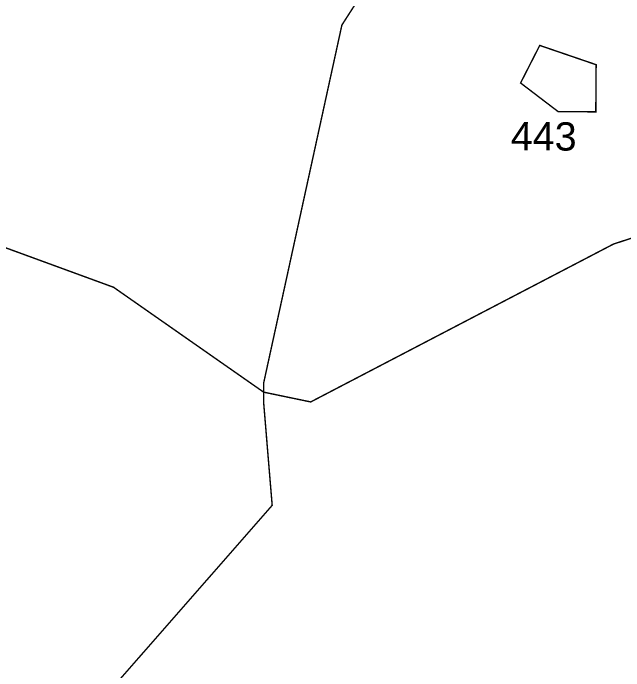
# Model space of a CAD drawing. Header units: metres. Extents: x 326467 to 340077, y 1811030 to 1824953.
# Drawn here: x 326938.6 to 327200.4, y 1811475.9 to 1811757.9 of the extents above; entities that cross this region are included whole.
import ezdxf

# ---------------------------------------------------------------- set-up
doc = ezdxf.new("R2010")
doc.units = ezdxf.units.M
doc.header["$MEASUREMENT"] = 0
doc.layers.add('SURVEY NO.', color=7, linetype='Continuous')
doc.layers.add('SURVEY PLOT BOUNDARY', color=35, linetype='Continuous')
doc.styles.add('PDF Arial', font='arial.ttf')

# ---------------------------------------------------------------- blocks, each defined once
blk = doc.blocks.new('16')
at = {"layer": 'SURVEY PLOT BOUNDARY', "lineweight": 18, "const_width": 0.606}
for points in [[(327177.71, 1811905.7), (327079.51, 1811752.81), (327045.99, 1811599.42), (327045.95, 1811595.38), (326981.62, 1811640.35), (326925.18, 1811661), (326820.39, 1811702.25), (326820.83, 1811758.85)], [(327295.43, 1811443.85), (327153.73, 1811416.64), (327113.24, 1811408.87), (326975.74, 1811401.84), (326947.66, 1811430.36), (327049.62, 1811546.83), (327045.92, 1811591.34), (327045.95, 1811595.38), (327066.14, 1811591.18), (327196.02, 1811658.91), (327208.18, 1811662.86)]]:
    blk.add_lwpolyline(points, dxfattribs=at)
for points in [[(327290.06, 1811795.66), (327212.29, 1811670.92), (327208.18, 1811662.86), (327196.02, 1811658.91), (327066.14, 1811591.18), (327045.95, 1811595.38), (327045.99, 1811599.42), (327079.51, 1811752.81), (327177.71, 1811905.7), (327294.17, 1811803.72)], [(327188.38, 1811715.58), (327172.21, 1811715.7), (327156.13, 1811727.96), (327164.34, 1811744.07), (327188.53, 1811735.8)], [(327156.13, 1811727.96), (327172.21, 1811715.7), (327188.38, 1811715.58), (327188.53, 1811735.8), (327164.34, 1811744.07)], [(327045.92, 1811591.34), (327049.62, 1811546.83), (326947.66, 1811430.36), (326838.73, 1811459.51), (326789.97, 1811427.54), (326790, 1811431.58), (326750.76, 1811585.53), (326799.4, 1811601.33), (326815.32, 1811568.86), (326815.29, 1811564.81), (326860.07, 1811604.9), (326835.9, 1811617.22), (326820.39, 1811702.25), (326925.18, 1811661), (326981.62, 1811640.35), (327045.95, 1811595.38)]]:
    blk.add_lwpolyline(points, close=True, dxfattribs=at)
at = {"layer": 'SURVEY NO.', "insert": (327151.86, 1811698.99), "char_height": 12.129, "attachment_point": 7, "rotation": 359.5579, "style": 'PDF Arial'}
blk.add_mtext('443', dxfattribs=at)

msp = doc.modelspace()

# ---------------------------------------------------------------- block references
msp.add_blockref('16', (0, 0))

doc.saveas('drawing.dxf')
